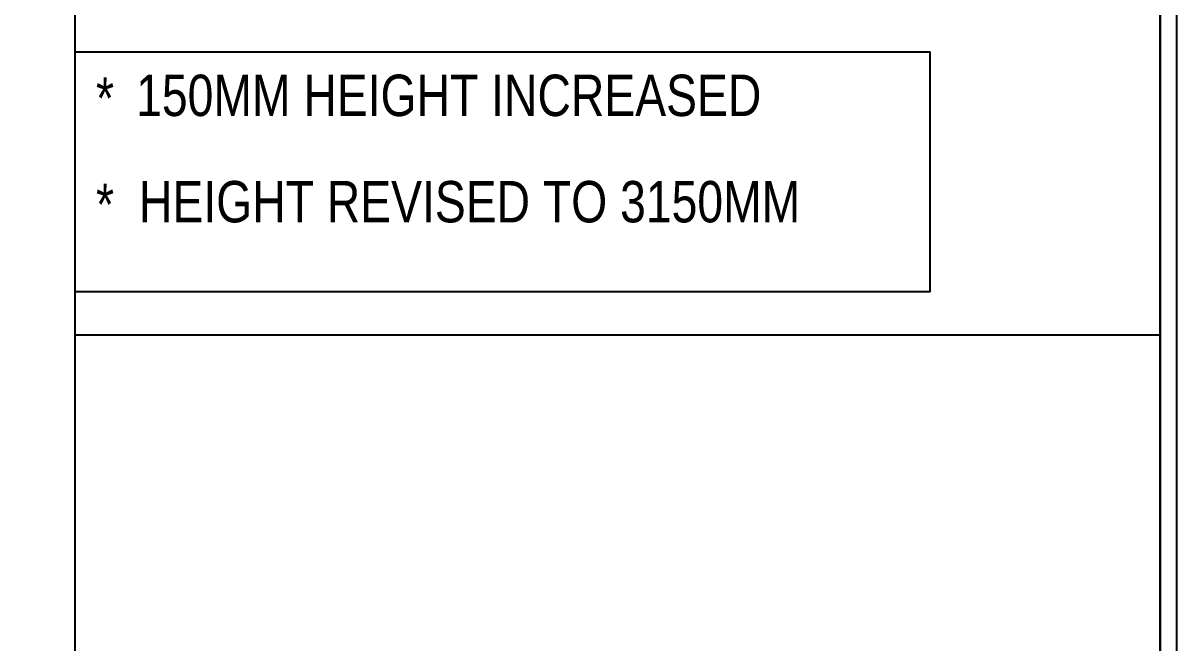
# Model space of a CAD drawing. Header units: millimetres. Extents: x 35733 to 152955, y -166738 to 54280.
# Drawn here: x 111091 to 123434, y 32402 to 39038 of the extents above; entities that cross this region are included whole.
import ezdxf
from ezdxf.enums import TextEntityAlignment as Align

# ---------------------------------------------------------------- set-up
doc = ezdxf.new("R2010")
doc.units = ezdxf.units.MM
doc.header["$LTSCALE"] = 100
doc.layers.add('LINE- 1', color=7, linetype='Continuous', lineweight=25)
doc.layers.add('SHEET', color=7, linetype='Continuous')
doc.styles.add('ARIAL', font='arial.ttf')

msp = doc.modelspace()

# ---------------------------------------------------------------- linework, layer by layer
msp.add_line((111647.4, 35702.1), (123254.4, 35702.1))
at = {"color": 5}
msp.add_lwpolyline([(123434.4, 0), (123434.4, 53630.7), (47323, 53630.7), (47323, 0)], close=True, dxfattribs=at)
at = {"color": 6}
msp.add_lwpolyline([(123254.4, 180), (123254.4, 53450.8), (47503, 53450.8), (47503, 180)], close=True, dxfattribs=at)
at = {"color": 0, "linetype": 'ByBlock'}
msp.add_lwpolyline([(111647.4, 53450.8), (123254.4, 53450.8), (123254.4, 180), (111647.4, 180)], close=True, dxfattribs=at)
at = {"layer": 'LINE- 1'}
msp.add_lwpolyline([(111647.4, 38729.1), (120791.1, 38729.1), (120791.1, 36159.6), (111647.4, 36159.6)], close=True, dxfattribs=at)

# ---------------------------------------------------------------- texts
at = {"layer": 'SHEET', "color": 1, "style": 'ARIAL', "width": 0.8}
for s, height, p in [('*', 443.3, (111871.3, 38456.2)), ('150MM HEIGHT INCREASED', 443.252, (112300.3, 38485.9)), ('*', 443.3, (111871.3, 37317.8)), ('HEIGHT REVISED TO 3150MM', 443.252, (112331.1, 37347.5))]:
    msp.add_text(s, height=height, dxfattribs=at).set_placement(p, align=Align.TOP_LEFT)

doc.saveas('drawing.dxf')
